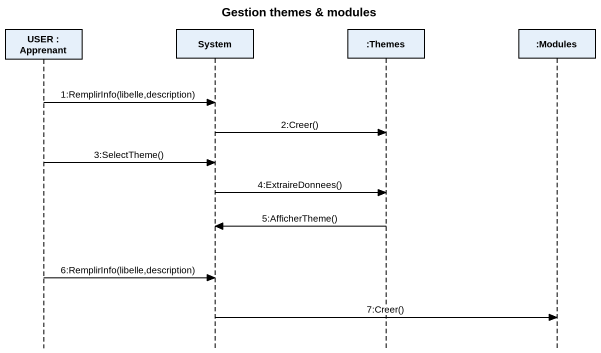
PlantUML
@startuml
title Gestion themes & modules
hide footbox
participant "USER : Apprenant" as USER
participant System
participant ":Themes" as Themes
participant ":Modules" as Modules

USER -> System : 1:RemplirInfo(libelle,description)
System -> Themes : 2:Creer()
USER -> System : 3:SelectTheme()
System -> Themes : 4:ExtraireDonnees()
Themes -> System : 5:AfficherTheme()
USER -> System : 6:RemplirInfo(libelle,description)
System -> Modules : 7:Creer()
@enduml
